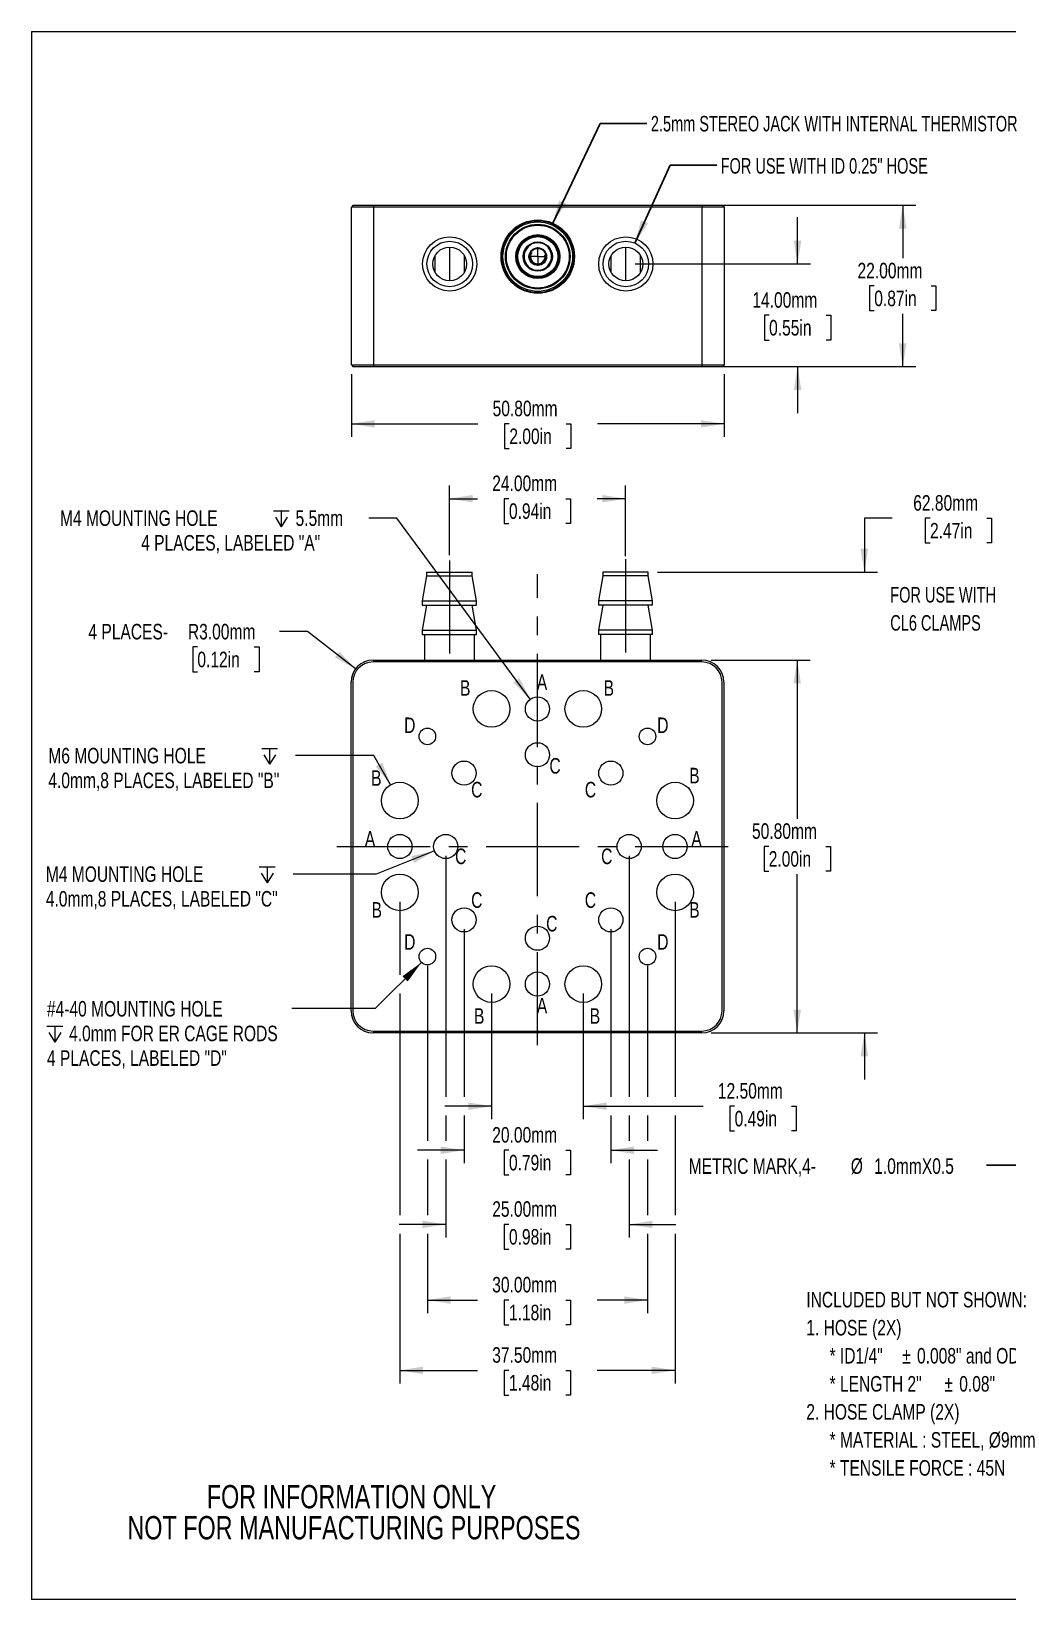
# Model space of a CAD drawing. Header units: millimetres. Extents: x 2 to 278, y 1 to 215.
# Drawn here: x 1.6 to 134.6, y 0.9 to 214.6 of the extents above; entities that cross this region are included whole.
import ezdxf

# ---------------------------------------------------------------- set-up
doc = ezdxf.new("R2010")
doc.units = ezdxf.units.MM
doc.linetypes.add('CENTERX2', pattern=[20.32, 12.7, -2.54, 2.54, -2.54])
doc.styles.add('SLDTEXTSTYLE0', font='TXT', dxfattribs={"width": 0.75})
doc.styles.add('SLDTEXTSTYLE2', font='TXT', dxfattribs={"width": 0.7})
doc.dimstyles.new('SLDDIMSTYLE0', dxfattribs={"dimtxt": 2.116667, "dimasz": 3.175, "dimexe": 0, "dimexo": 0.0625, "dimgap": 0.529167, "dimtad": 0, "dimtih": 1, "dimtoh": 1, "dimrnd": 1e-09, "dimzin": 12, "dimdsep": 46, "dimtxsty": 'SLDTEXTSTYLE0', "dimsah": 1, "dimcen": 0, "dimadec": 0, "dimazin": 3, "dimtfac": 1, "dimtofl": 0, "dimtmove": 0, "dimatfit": 3, "dimfxl": 1, "dimfrac": 2, "dimtolj": 1, "dimtzin": 12, "dimarcsym": 0})
doc.dimstyles.new('SLDDIMSTYLE1', dxfattribs={"dimtxt": 2.116667, "dimasz": 3.175, "dimexe": 0, "dimexo": 0.0625, "dimgap": 0.529167, "dimtad": 0, "dimtih": 1, "dimtoh": 1, "dimrnd": 1e-09, "dimzin": 4, "dimdsep": 46, "dimtxsty": 'SLDTEXTSTYLE0', "dimsah": 1, "dimcen": 0.09, "dimadec": 0, "dimazin": 1, "dimtfac": 1, "dimtofl": 0, "dimtmove": 0, "dimatfit": 3, "dimfxl": 1, "dimfrac": 2, "dimtolj": 1, "dimtzin": 12, "dimarcsym": 0})
doc.dimstyles.new('SLDDIMSTYLE2', dxfattribs={"dimtxt": 2.116667, "dimasz": 3.175, "dimexe": 0, "dimexo": 0.0625, "dimgap": 0.529167, "dimtad": 0, "dimtih": 1, "dimtoh": 1, "dimrnd": 1e-09, "dimzin": 4, "dimdsep": 46, "dimtxsty": 'SLDTEXTSTYLE0', "dimsah": 1, "dimcen": 0.09, "dimadec": 0, "dimazin": 1, "dimtfac": 1, "dimtmove": 0, "dimatfit": 0, "dimfxl": 1, "dimfrac": 2, "dimtolj": 1, "dimtzin": 12, "dimarcsym": 0})
doc.dimstyles.new('SLDDIMSTYLE3', dxfattribs={"dimtxt": 0.18, "dimasz": 3.175, "dimexe": 0, "dimexo": 0.0625, "dimgap": 0, "dimtad": 0, "dimtih": 1, "dimtoh": 1, "dimdec": 0, "dimrnd": 1e-09, "dimzin": 0, "dimdsep": 46, "dimtxsty": 'Standard', "dimsah": 1, "dimcen": 0.09, "dimadec": 0, "dimazin": 0, "dimtfac": 3.175, "dimtdec": 0, "dimtofl": 0, "dimtmove": 0, "dimatfit": 3, "dimfxl": 1, "dimfrac": 2, "dimtolj": 1, "dimtzin": 0, "dimarcsym": 0})
doc.dimstyles.new('SLDDIMSTYLE4', dxfattribs={"dimtxt": 2.116667, "dimasz": 3.175, "dimexe": 0, "dimexo": 0.0625, "dimgap": 0.529167, "dimtad": 0, "dimtih": 1, "dimtoh": 1, "dimrnd": 1e-09, "dimzin": 4, "dimdsep": 46, "dimtxsty": 'SLDTEXTSTYLE0', "dimsah": 1, "dimcen": 0, "dimadec": 0, "dimazin": 1, "dimtfac": 1, "dimtofl": 0, "dimtmove": 0, "dimatfit": 3, "dimfxl": 1, "dimfrac": 2, "dimtolj": 1, "dimtzin": 12, "dimarcsym": 0})

# ---------------------------------------------------------------- blocks, each defined once
blk = doc.blocks.new('SW_NOTE_0')
at = {"color": 0, "linetype": 'Continuous', "lineweight": 0, "attachment_point": 1, "style": 'SLDTEXTSTYLE0'}
for s, insert, char_height in [('INCLUDED BUT NOT SHOWN:', (0, 2.73), 2.1167), ('1. HOSE (2X)', (0, -1.09), 2.1167), ('* ID1/4"', (3.17, -4.92), 2.117), ('%%p', (13.08, -4.92), 2.117), ('0.008" and OD3/8"', (15.09, -4.92), 2.1167), ('%%p', (39.94, -4.92), 2.117), ('0.008"', (41.96, -4.92), 2.117), ('* LENGTH 2"', (3.17, -8.74), 2.1167), ('%%p', (18.82, -8.74), 2.117), ('0.08"', (20.84, -8.74), 2.117), ('2. HOSE CLAMP (2X)', (0, -12.56), 2.1167), ('* MATERIAL : STEEL, Ø9mm', (3.17, -16.38), 2.1167), ('* TENSILE FORCE : 45N', (3.17, -20.2), 2.1167)]:
    blk.add_mtext(s, dxfattribs=dict(at, insert=insert, char_height=char_height))
blk = doc.blocks.new('SW_NOTE_0_3')
at = {"color": 0, "linetype": 'Continuous', "lineweight": 0, "char_height": 3.175, "attachment_point": 2, "style": 'SLDTEXTSTYLE0'}
for s, insert in [('FOR INFORMATION ONLY', (25.05, 4.09)), ('NOT FOR MANUFACTURING PURPOSES', (25.38, -0.14))]:
    blk.add_mtext(s, dxfattribs=dict(at, insert=insert))
blk = doc.blocks.new('SW_NOTE_0_4')
at = {"color": 0, "linetype": 'Continuous', "lineweight": 0, "attachment_point": 1, "style": 'SLDTEXTSTYLE2'}
for s, insert, char_height in [('FOR USE WITH', (-16.3, 4.32), 2.1167), ('CL6 CLAMPS', (-16.3, 0.49), 2.117)]:
    blk.add_mtext(s, dxfattribs=dict(at, insert=insert, char_height=char_height))
blk = doc.blocks.new('SW_NOTE_0_5')
at = {"color": 0, "linetype": 'Continuous', "lineweight": 0, "attachment_point": 1, "style": 'SLDTEXTSTYLE0'}
for s, insert, char_height in [('METRIC MARK,4-', (-40.56, 0.92), 2.1167), ('%%c', (-18.48, 0.92), 2.117), ('1.0mmX0.5', (-15.29, 0.92), 2.117)]:
    blk.add_mtext(s, dxfattribs=dict(at, insert=insert, char_height=char_height))
blk = doc.blocks.new('_D_6')
at = {"color": 8, "linetype": 'Continuous', "lineweight": 0}
for p, q in [((58.54, 143.24), (58.54, 152.73)), ((82.54, 143.11), (82.54, 152.73)), ((58.54, 150.95), (62.39, 150.95)), ((66.66, 150.95), (66.02, 150.95)), ((66.02, 150.95), (66.02, 147.59)), ((74.42, 150.95), (75.07, 150.95)), ((75.07, 150.95), (75.07, 147.59)), ((82.54, 150.95), (78.7, 150.95)), ((66.02, 147.59), (66.66, 147.59)), ((75.07, 147.59), (74.42, 147.59))]:
    blk.add_line(p, q, dxfattribs=at)
at = {"color": 8, "linetype": 'Continuous', "lineweight": 18}
for points in [[(58.54, 150.95), (61.72, 150.44), (61.72, 151.46)], [(82.54, 150.95), (79.37, 151.46), (79.37, 150.44)]]:
    blk.add_solid(points, dxfattribs=at)
at = {"color": 8, "linetype": 'Continuous', "lineweight": 18, "char_height": 2.117, "attachment_point": 1, "style": 'SLDTEXTSTYLE0'}
for s, insert in [('24.00mm', (64.38, 154.11)), ('0.94in', (66.66, 150.32))]:
    blk.add_mtext(s, dxfattribs=dict(at, insert=insert))
blk = doc.blocks.new('_D_7')
at = {"color": 8, "linetype": 'Continuous', "lineweight": 0}
for p, q in [((94.21, 128.95), (107.72, 128.95)), ((105.94, 128.95), (105.94, 107.34)), ((102.06, 103.55), (101.42, 103.55)), ((101.42, 103.55), (101.42, 100.19)), ((109.82, 103.55), (110.47, 103.55)), ((110.47, 103.55), (110.47, 100.19)), ((101.42, 100.19), (102.06, 100.19)), ((105.94, 78.15), (105.94, 99.76)), ((110.47, 100.19), (109.82, 100.19)), ((94.21, 78.15), (107.72, 78.15))]:
    blk.add_line(p, q, dxfattribs=at)
at = {"color": 8, "linetype": 'Continuous', "lineweight": 18}
for points in [[(105.94, 128.95), (105.44, 125.77), (106.45, 125.77)], [(105.94, 78.15), (106.45, 81.32), (105.44, 81.32)]]:
    blk.add_solid(points, dxfattribs=at)
at = {"color": 8, "linetype": 'Continuous', "lineweight": 18, "char_height": 2.117, "attachment_point": 1, "style": 'SLDTEXTSTYLE0'}
for s, insert in [('50.80mm', (99.78, 106.71)), ('2.00in', (102.06, 102.92))]:
    blk.add_mtext(s, dxfattribs=dict(at, insert=insert))
blk = doc.blocks.new('_D_8')
at = {"color": 8, "linetype": 'Continuous', "lineweight": 0}
for p, q in [((118.9, 148.28), (115.09, 148.28)), ((115.09, 148.28), (115.09, 140.95)), ((124.04, 148.28), (123.39, 148.28)), ((123.39, 148.28), (123.39, 144.92)), ((131.79, 148.28), (132.44, 148.28)), ((132.44, 148.28), (132.44, 144.92)), ((123.39, 144.92), (124.04, 144.92)), ((132.44, 144.92), (131.79, 144.92)), ((86.91, 140.95), (116.87, 140.95)), ((94.21, 78.15), (116.87, 78.15)), ((115.09, 78.15), (115.09, 71.8))]:
    blk.add_line(p, q, dxfattribs=at)
at = {"color": 8, "linetype": 'Continuous', "lineweight": 18}
for points in [[(115.09, 140.95), (115.6, 144.12), (114.58, 144.12)], [(115.09, 78.15), (114.58, 74.97), (115.6, 74.97)]]:
    blk.add_solid(points, dxfattribs=at)
at = {"color": 8, "linetype": 'Continuous', "lineweight": 18, "char_height": 2.117, "attachment_point": 1, "style": 'SLDTEXTSTYLE0'}
for s, insert in [('62.80mm', (121.75, 151.44)), ('2.47in', (124.04, 147.65))]:
    blk.add_mtext(s, dxfattribs=dict(at, insert=insert))
blk = doc.blocks.new('_D_9')
at = {"color": 8, "linetype": 'Continuous', "lineweight": 0}
for p, q in [((39.2, 132.85), (35.39, 132.85)), ((45.77, 127.78), (39.2, 132.85)), ((24.2, 130.74), (23.56, 130.74)), ((23.56, 130.74), (23.56, 127.37)), ((31.96, 130.74), (32.6, 130.74)), ((32.6, 130.74), (32.6, 127.37)), ((23.56, 127.37), (24.2, 127.37)), ((32.6, 127.37), (31.96, 127.37))]:
    blk.add_line(p, q, dxfattribs=at)
at = {"color": 8, "linetype": 'Continuous', "lineweight": 18}
blk.add_solid([(45.77, 127.78), (43.56, 130.12), (42.94, 129.32)], dxfattribs=at)
at = {"color": 8, "linetype": 'Continuous', "lineweight": 18, "char_height": 2.117, "attachment_point": 1, "style": 'SLDTEXTSTYLE0'}
for s, insert in [('4 PLACES-', (9.35, 133.89)), ('R3.00mm', (22.91, 133.89)), ('0.12in', (24.2, 130.1))]:
    blk.add_mtext(s, dxfattribs=dict(at, insert=insert))
blk = doc.blocks.new('SW_SYMBOL_HOLE_DEPTH')
at = {"color": 0, "linetype": 'Continuous', "lineweight": 18}
for p, q in [((0, 875), (800, 875)), ((400, 875), (400, 75)), ((100, 555), (400, 75)), ((700, 555), (400, 75))]:
    blk.add_line(p, q, dxfattribs=at)
blk = doc.blocks.new('_D_10')
at = {"color": 8, "linetype": 'Continuous', "lineweight": 0}
for p, q in [((51.39, 148.32), (47.58, 148.32)), ((69.56, 123.63), (51.39, 148.32))]:
    blk.add_line(p, q, dxfattribs=at)
at = {"color": 8, "linetype": 'Continuous', "lineweight": 18}
blk.add_solid([(69.56, 123.63), (68.09, 126.49), (67.27, 125.88)], dxfattribs=at)
at = {"color": 8, "linetype": 'Continuous', "lineweight": 18, "xscale": 0.0027037109, "yscale": 0.0027037109, "zscale": 0.0027037109}
blk.add_blockref('SW_SYMBOL_HOLE_DEPTH', (34.56, 146.93), dxfattribs=at)
at = {"color": 8, "linetype": 'Continuous', "lineweight": 18, "attachment_point": 1, "style": 'SLDTEXTSTYLE0'}
for s, insert, char_height in [('M4 MOUNTING HOLE', (5.48, 149.36), 2.1167), ('5.5mm', (37.58, 149.36), 2.117), ('4 PLACES, LABELED "A"', (16.54, 146), 2.1167)]:
    blk.add_mtext(s, dxfattribs=dict(at, insert=insert, char_height=char_height))
blk = doc.blocks.new('_D_11')
at = {"color": 8, "linetype": 'Continuous', "lineweight": 0}
for p, q in [((48.25, 115.94), (37.58, 115.94)), ((50.54, 111.97), (48.25, 115.94))]:
    blk.add_line(p, q, dxfattribs=at)
at = {"color": 8, "linetype": 'Continuous', "lineweight": 18}
blk.add_solid([(50.54, 111.97), (49.4, 114.97), (48.52, 114.46)], dxfattribs=at)
at = {"color": 8, "linetype": 'Continuous', "lineweight": 18, "xscale": 0.0027037109, "yscale": 0.0027037109, "zscale": 0.0027037109}
blk.add_blockref('SW_SYMBOL_HOLE_DEPTH', (32.97, 114.55), dxfattribs=at)
at = {"color": 8, "linetype": 'Continuous', "lineweight": 18, "char_height": 2.1167, "attachment_point": 1, "style": 'SLDTEXTSTYLE0'}
for s, insert in [('M6 MOUNTING HOLE', (3.89, 116.99)), ('4.0mm,8 PLACES, LABELED "B"', (3.89, 113.62))]:
    blk.add_mtext(s, dxfattribs=dict(at, insert=insert))
blk = doc.blocks.new('_D_12')
at = {"color": 8, "linetype": 'Continuous', "lineweight": 0}
for p, q in [((56.51, 102.94), (48.58, 99.79)), ((48.58, 99.79), (37.24, 99.79))]:
    blk.add_line(p, q, dxfattribs=at)
at = {"color": 8, "linetype": 'Continuous', "lineweight": 18}
blk.add_solid([(56.51, 102.94), (53.37, 102.24), (53.75, 101.3)], dxfattribs=at)
at = {"color": 8, "linetype": 'Continuous', "lineweight": 18, "xscale": 0.0027037109, "yscale": 0.0027037109, "zscale": 0.0027037109}
blk.add_blockref('SW_SYMBOL_HOLE_DEPTH', (32.63, 98.41), dxfattribs=at)
at = {"color": 8, "linetype": 'Continuous', "lineweight": 18, "char_height": 2.1167, "attachment_point": 1, "style": 'SLDTEXTSTYLE0'}
for s, insert in [('M4 MOUNTING HOLE', (3.55, 100.84)), ('4.0mm,8 PLACES, LABELED "C"', (3.55, 97.48))]:
    blk.add_mtext(s, dxfattribs=dict(at, insert=insert))
blk = doc.blocks.new('_D_13')
at = {"color": 8, "linetype": 'Continuous', "lineweight": 0}
for p, q in [((54.74, 87.75), (48.44, 81.45)), ((48.44, 81.45), (37.09, 81.45))]:
    blk.add_line(p, q, dxfattribs=at)
at = {"color": 8, "linetype": 'Continuous', "lineweight": 18}
blk.add_solid([(54.74, 87.75), (52.14, 85.86), (52.86, 85.15)], dxfattribs=at)
at = {"color": 8, "linetype": 'Continuous', "lineweight": 18, "xscale": 0.0027037109, "yscale": 0.0027037109, "zscale": 0.0027037109}
blk.add_blockref('SW_SYMBOL_HOLE_DEPTH', (3.7, 76.69), dxfattribs=at)
at = {"color": 8, "linetype": 'Continuous', "lineweight": 18, "char_height": 2.1167, "attachment_point": 1, "style": 'SLDTEXTSTYLE0'}
for s, insert in [('#4-40 MOUNTING HOLE', (3.7, 82.49)), ('4.0mm FOR ER CAGE RODS', (6.72, 79.13)), ('4 PLACES, LABELED "D"', (3.7, 75.77))]:
    blk.add_mtext(s, dxfattribs=dict(at, insert=insert))
blk = doc.blocks.new('_D_14')
at = {"color": 8, "linetype": 'Continuous', "lineweight": 0}
for p, q in [((64.29, 83.53), (64.29, 66.37)), ((76.79, 83.53), (76.79, 66.37)), ((64.29, 68.15), (57.94, 68.15)), ((76.79, 68.15), (93.14, 68.15)), ((97.41, 68.15), (96.77, 68.15)), ((96.77, 68.15), (96.77, 64.79)), ((105.17, 68.15), (105.81, 68.15)), ((105.81, 68.15), (105.81, 64.79)), ((96.77, 64.79), (97.41, 64.79)), ((105.81, 64.79), (105.17, 64.79))]:
    blk.add_line(p, q, dxfattribs=at)
at = {"color": 8, "linetype": 'Continuous', "lineweight": 18}
for points in [[(64.29, 68.15), (61.12, 68.66), (61.12, 67.64)], [(76.79, 68.15), (79.97, 67.64), (79.97, 68.66)]]:
    blk.add_solid(points, dxfattribs=at)
at = {"color": 8, "linetype": 'Continuous', "lineweight": 18, "char_height": 2.117, "attachment_point": 1, "style": 'SLDTEXTSTYLE0'}
for s, insert in [('12.50mm', (95.13, 71.31)), ('0.49in', (97.41, 67.52))]:
    blk.add_mtext(s, dxfattribs=dict(at, insert=insert))
blk = doc.blocks.new('_D_15')
at = {"color": 8, "linetype": 'Continuous', "lineweight": 0}
for p, q in [((60.54, 92.28), (60.54, 69.42)), ((80.54, 92.28), (80.54, 69.42)), ((60.54, 66.88), (60.54, 60.37)), ((80.54, 66.88), (80.54, 60.37)), ((60.54, 62.15), (54.19, 62.15)), ((66.66, 62.15), (66.02, 62.15)), ((66.02, 62.15), (66.02, 58.79)), ((74.42, 62.15), (75.07, 62.15)), ((75.07, 62.15), (75.07, 58.79)), ((80.54, 62.15), (86.89, 62.15)), ((66.02, 58.79), (66.66, 58.79)), ((75.07, 58.79), (74.42, 58.79))]:
    blk.add_line(p, q, dxfattribs=at)
at = {"color": 8, "linetype": 'Continuous', "lineweight": 18}
for points in [[(60.54, 62.15), (57.37, 62.66), (57.37, 61.64)], [(80.54, 62.15), (83.72, 61.64), (83.72, 62.66)]]:
    blk.add_solid(points, dxfattribs=at)
at = {"color": 8, "linetype": 'Continuous', "lineweight": 18, "char_height": 2.117, "attachment_point": 1, "style": 'SLDTEXTSTYLE0'}
for s, insert in [('20.00mm', (64.38, 65.31)), ('0.79in', (66.66, 61.52))]:
    blk.add_mtext(s, dxfattribs=dict(at, insert=insert))
blk = doc.blocks.new('_D_16')
at = {"color": 8, "linetype": 'Continuous', "lineweight": 0}
for p, q in [((58.04, 102.28), (58.04, 69.42)), ((83.04, 102.28), (83.04, 69.42)), ((58.04, 66.88), (58.04, 63.42)), ((83.04, 66.88), (83.04, 63.42)), ((58.04, 60.88), (58.04, 50.27)), ((83.04, 60.88), (83.04, 50.27)), ((58.04, 52.05), (51.69, 52.05)), ((66.66, 52.05), (66.02, 52.05)), ((66.02, 52.05), (66.02, 48.68)), ((74.42, 52.05), (75.07, 52.05)), ((75.07, 52.05), (75.07, 48.68)), ((83.04, 52.05), (89.39, 52.05)), ((66.02, 48.68), (66.66, 48.68)), ((75.07, 48.68), (74.42, 48.68))]:
    blk.add_line(p, q, dxfattribs=at)
at = {"color": 8, "linetype": 'Continuous', "lineweight": 18}
for points in [[(58.04, 52.05), (54.87, 52.55), (54.87, 51.54)], [(83.04, 52.05), (86.22, 51.54), (86.22, 52.55)]]:
    blk.add_solid(points, dxfattribs=at)
at = {"color": 8, "linetype": 'Continuous', "lineweight": 18, "char_height": 2.117, "attachment_point": 1, "style": 'SLDTEXTSTYLE0'}
for s, insert in [('25.00mm', (64.38, 55.2)), ('0.98in', (66.66, 51.41))]:
    blk.add_mtext(s, dxfattribs=dict(at, insert=insert))
blk = doc.blocks.new('_D_17')
at = {"color": 8, "linetype": 'Continuous', "lineweight": 0}
for p, q in [((55.54, 87.28), (55.54, 63.42)), ((85.54, 87.28), (85.54, 69.42)), ((85.54, 66.88), (85.54, 63.42)), ((55.54, 60.88), (55.54, 53.32)), ((85.54, 60.88), (85.54, 53.32)), ((55.54, 50.78), (55.54, 39.95)), ((85.54, 50.78), (85.54, 39.95)), ((55.54, 41.73), (62.39, 41.73)), ((66.66, 41.73), (66.02, 41.73)), ((66.02, 41.73), (66.02, 38.36)), ((74.42, 41.73), (75.07, 41.73)), ((75.07, 41.73), (75.07, 38.36)), ((85.54, 41.73), (78.7, 41.73)), ((66.02, 38.36), (66.66, 38.36)), ((75.07, 38.36), (74.42, 38.36))]:
    blk.add_line(p, q, dxfattribs=at)
at = {"color": 8, "linetype": 'Continuous', "lineweight": 18}
for points in [[(55.54, 41.73), (58.72, 41.22), (58.72, 42.24)], [(85.54, 41.73), (82.37, 42.24), (82.37, 41.22)]]:
    blk.add_solid(points, dxfattribs=at)
at = {"color": 8, "linetype": 'Continuous', "lineweight": 18, "char_height": 2.117, "attachment_point": 1, "style": 'SLDTEXTSTYLE0'}
for s, insert in [('30.00mm', (64.38, 44.89)), ('1.18in', (66.66, 41.09))]:
    blk.add_mtext(s, dxfattribs=dict(at, insert=insert))
blk = doc.blocks.new('_D_18')
at = {"color": 8, "linetype": 'Continuous', "lineweight": 0}
for p, q in [((51.79, 96.03), (51.79, 86.07)), ((89.29, 96.03), (89.29, 69.42)), ((51.79, 83.53), (51.79, 53.32)), ((89.29, 66.88), (89.29, 53.32)), ((51.79, 50.78), (51.79, 30.37)), ((89.29, 50.78), (89.29, 30.37)), ((51.79, 32.15), (62.39, 32.15)), ((66.66, 32.15), (66.02, 32.15)), ((66.02, 32.15), (66.02, 28.79)), ((74.42, 32.15), (75.07, 32.15)), ((75.07, 32.15), (75.07, 28.79)), ((89.29, 32.15), (78.7, 32.15)), ((66.02, 28.79), (66.66, 28.79)), ((75.07, 28.79), (74.42, 28.79))]:
    blk.add_line(p, q, dxfattribs=at)
at = {"color": 8, "linetype": 'Continuous', "lineweight": 18}
for points in [[(51.79, 32.15), (54.97, 31.64), (54.97, 32.66)], [(89.29, 32.15), (86.12, 32.66), (86.12, 31.64)]]:
    blk.add_solid(points, dxfattribs=at)
at = {"color": 8, "linetype": 'Continuous', "lineweight": 18, "char_height": 2.117, "attachment_point": 1, "style": 'SLDTEXTSTYLE0'}
for s, insert in [('37.50mm', (64.38, 35.31)), ('1.48in', (66.66, 31.52))]:
    blk.add_mtext(s, dxfattribs=dict(at, insert=insert))
blk = doc.blocks.new('SW_CENTERMARKSYMBOL_0')
at = {"color": 0, "linetype": 'Continuous', "lineweight": 18}
for q in [(-1.27, 0), (0, 1.27), (0, -1.27), (1.27, 0)]:
    blk.add_line((0, 0), q, dxfattribs=at)
blk = doc.blocks.new('_D_19')
at = {"color": 7, "linetype": 'Continuous', "lineweight": 0}
for p, q in [((45.19, 167.93), (45.19, 159.38)), ((95.99, 167.93), (95.99, 159.38)), ((45.19, 161.16), (62.44, 161.16)), ((66.71, 161.16), (66.07, 161.16)), ((66.07, 161.16), (66.07, 157.79)), ((74.47, 161.16), (75.11, 161.16)), ((75.11, 161.16), (75.11, 157.79)), ((95.99, 161.16), (78.74, 161.16)), ((66.07, 157.79), (66.71, 157.79)), ((75.11, 157.79), (74.47, 157.79))]:
    blk.add_line(p, q, dxfattribs=at)
at = {"color": 7, "linetype": 'Continuous', "lineweight": 18}
for points in [[(45.19, 161.16), (48.36, 160.65), (48.36, 161.66)], [(95.99, 161.16), (92.81, 161.66), (92.81, 160.65)]]:
    blk.add_solid(points, dxfattribs=at)
at = {"color": 7, "linetype": 'Continuous', "lineweight": 18, "char_height": 2.117, "attachment_point": 1, "style": 'SLDTEXTSTYLE0'}
for s, insert in [('50.80mm', (64.43, 164.31)), ('2.00in', (66.71, 160.52))]:
    blk.add_mtext(s, dxfattribs=dict(at, insert=insert))
blk = doc.blocks.new('_D_20')
at = {"color": 7, "linetype": 'Continuous', "lineweight": 0}
for p, q in [((105.99, 182.95), (105.99, 189.3)), ((83.86, 182.95), (107.77, 182.95)), ((102.11, 175.95), (101.47, 175.95)), ((101.47, 175.95), (101.47, 172.58)), ((109.87, 175.95), (110.51, 175.95)), ((110.51, 175.95), (110.51, 172.58)), ((101.47, 172.58), (102.11, 172.58)), ((110.51, 172.58), (109.87, 172.58)), ((94.26, 168.95), (107.77, 168.95)), ((105.99, 168.95), (105.99, 162.6))]:
    blk.add_line(p, q, dxfattribs=at)
at = {"color": 7, "linetype": 'Continuous', "lineweight": 18}
for points in [[(105.99, 182.95), (106.5, 186.12), (105.48, 186.12)], [(105.99, 168.95), (105.48, 165.77), (106.5, 165.77)]]:
    blk.add_solid(points, dxfattribs=at)
at = {"color": 7, "linetype": 'Continuous', "lineweight": 18, "char_height": 2.117, "attachment_point": 1, "style": 'SLDTEXTSTYLE0'}
for s, insert in [('14.00mm', (99.83, 179.1)), ('0.55in', (102.11, 175.31))]:
    blk.add_mtext(s, dxfattribs=dict(at, insert=insert))
blk = doc.blocks.new('_D_21')
at = {"color": 7, "linetype": 'Continuous', "lineweight": 0}
for p, q in [((94.26, 190.95), (122.1, 190.95)), ((120.32, 190.95), (120.32, 183.74)), ((116.44, 179.95), (115.8, 179.95)), ((115.8, 179.95), (115.8, 176.58)), ((124.2, 179.95), (124.84, 179.95)), ((124.84, 179.95), (124.84, 176.58)), ((115.8, 176.58), (116.44, 176.58)), ((120.32, 168.95), (120.32, 176.15)), ((124.84, 176.58), (124.2, 176.58)), ((97.01, 168.95), (122.1, 168.95))]:
    blk.add_line(p, q, dxfattribs=at)
at = {"color": 7, "linetype": 'Continuous', "lineweight": 18}
for points in [[(120.32, 190.95), (119.81, 187.77), (120.83, 187.77)], [(120.32, 168.95), (120.83, 172.12), (119.81, 172.12)]]:
    blk.add_solid(points, dxfattribs=at)
at = {"color": 7, "linetype": 'Continuous', "lineweight": 18, "char_height": 2.117, "attachment_point": 1, "style": 'SLDTEXTSTYLE0'}
for s, insert in [('22.00mm', (114.16, 183.1)), ('0.87in', (116.44, 179.31))]:
    blk.add_mtext(s, dxfattribs=dict(at, insert=insert))

msp = doc.modelspace()

# ---------------------------------------------------------------- linework, layer by layer
at = {"color": 7, "linetype": 'Continuous', "lineweight": 18}
for p, q in [((1.579, 214.645), (277.989, 214.645)), ((1.579, 214.645), (1.579, 0.903)), ((45.439, 190.945), (45.189, 190.695)), ((45.189, 169.195), (45.189, 190.695)), ((48.189, 190.695), (45.189, 190.695)), ((45.439, 190.945), (48.189, 190.945)), ((48.189, 190.945), (92.989, 190.945)), ((48.189, 190.945), (48.189, 190.695)), ((48.189, 190.695), (48.189, 169.195)), ((92.989, 190.695), (48.189, 190.695)), ((92.989, 190.945), (95.739, 190.945)), ((92.989, 190.945), (92.989, 190.695)), ((92.989, 169.195), (92.989, 190.695)), ((95.989, 190.695), (92.989, 190.695)), ((95.739, 190.945), (95.989, 190.695)), ((95.989, 190.695), (95.989, 169.195)), ((56.589, 181.809), (56.589, 184.081)), ((58.589, 180.645), (58.589, 185.245)), ((60.589, 181.809), (60.589, 184.081)), ((80.589, 181.809), (80.589, 184.081)), ((82.589, 180.645), (82.589, 185.245)), ((84.589, 181.809), (84.589, 184.081)), ((45.189, 169.195), (48.189, 169.195)), ((45.189, 169.195), (45.439, 168.945)), ((48.189, 168.945), (45.439, 168.945)), ((48.189, 169.195), (92.989, 169.195)), ((48.189, 169.195), (48.189, 168.945)), ((92.989, 168.945), (48.189, 168.945)), ((92.989, 169.195), (92.989, 168.945)), ((92.989, 169.195), (95.989, 169.195)), ((95.739, 168.945), (92.989, 168.945)), ((95.989, 169.195), (95.739, 168.945)), ((55.443, 140.45), (54.843, 137.047)), ((55.443, 140.95), (55.443, 140.45)), ((55.443, 140.95), (61.643, 140.95)), ((55.443, 140.45), (61.643, 140.45)), ((61.643, 140.45), (61.643, 140.95)), ((62.243, 137.047), (61.643, 140.45)), ((79.443, 140.45), (78.843, 137.047)), ((79.443, 140.95), (79.443, 140.45)), ((85.643, 140.95), (79.443, 140.95)), ((85.643, 140.45), (79.443, 140.45)), ((85.643, 140.45), (85.643, 140.95)), ((86.243, 137.047), (85.643, 140.45)), ((54.843, 137.047), (54.843, 136.45)), ((54.843, 137.047), (62.243, 137.047)), ((62.243, 136.45), (62.243, 137.047)), ((78.843, 137.047), (78.843, 136.45)), ((86.243, 137.047), (78.843, 137.047)), ((86.243, 136.45), (86.243, 137.047)), ((55.443, 136.45), (54.843, 133.047)), ((54.843, 136.45), (62.243, 136.45)), ((62.243, 133.047), (61.643, 136.45)), ((79.443, 136.45), (78.843, 133.047)), ((86.243, 136.45), (78.843, 136.45)), ((86.243, 133.047), (85.643, 136.45)), ((54.843, 133.047), (54.843, 132.45)), ((54.843, 133.047), (62.243, 133.047)), ((62.243, 132.45), (62.243, 133.047)), ((78.843, 133.047), (78.843, 132.45)), ((86.243, 133.047), (78.843, 133.047)), ((86.243, 132.45), (86.243, 133.047)), ((55.143, 132.45), (55.143, 128.95)), ((61.943, 128.95), (61.943, 132.45)), ((79.143, 132.45), (79.143, 128.95)), ((85.943, 128.95), (85.943, 132.45)), ((48.143, 128.95), (92.943, 128.95)), ((92.943, 128.7), (48.143, 128.7)), ((45.143, 81.15), (45.143, 125.95)), ((45.393, 125.95), (45.393, 81.15)), ((95.693, 81.15), (95.693, 125.95)), ((95.943, 125.95), (95.943, 81.15)), ((48.143, 78.4), (92.943, 78.4)), ((92.943, 78.15), (48.143, 78.15)), ((277.989, 0.903), (1.579, 0.903))]:
    msp.add_line(p, q, dxfattribs=at)
at = {"color": 8, "linetype": 'CENTERX2', "lineweight": 18}
for p, q in [((58.543, 142.54), (58.543, 128.95)), ((82.543, 142.702), (82.543, 128.95)), ((70.543, 76.459), (70.543, 140.67)), ((43.213, 103.55), (97.525, 103.55))]:
    msp.add_line(p, q, dxfattribs=at)
at = {"color": 144, "linetype": 'Continuous', "lineweight": 18}
for p, q in [((54.843, 132.45), (62.243, 132.45)), ((86.243, 132.45), (78.843, 132.45))]:
    msp.add_line(p, q, dxfattribs=at)
at = {"color": 7, "linetype": 'Continuous', "lineweight": 18}
for centre, radius in [((70.589, 183.945), 5), ((70.589, 183.945), 4.9), ((70.587, 183.947), 4.738), ((70.589, 183.945), 4.4), ((70.587, 183.947), 4.282), ((58.589, 182.945), 3.7), ((58.589, 182.945), 3.1), ((70.589, 183.945), 3), ((70.587, 183.947), 2.92), ((70.589, 183.945), 2.8), ((70.587, 183.947), 2.725), ((82.589, 182.945), 3.7), ((82.589, 182.945), 3.1), ((58.589, 182.945), 2.3), ((70.589, 183.945), 2), ((70.587, 183.947), 1.926), ((70.589, 183.945), 1.2), ((70.587, 183.947), 1.117), ((82.589, 182.945), 2.3), ((64.293, 122.3), 2.5), ((76.793, 122.3), 2.5), ((70.543, 122.3), 1.65), ((55.543, 118.55), 1.13), ((70.543, 116.05), 1.65), ((85.543, 118.55), 1.13), ((60.543, 113.55), 1.65), ((80.543, 113.55), 1.65), ((51.793, 109.8), 2.5), ((89.293, 109.8), 2.5), ((51.793, 103.55), 1.65), ((58.043, 103.55), 1.65), ((83.043, 103.55), 1.65), ((89.293, 103.55), 1.65), ((51.793, 97.3), 2.5), ((89.293, 97.3), 2.5), ((60.543, 93.55), 1.65), ((80.543, 93.55), 1.65), ((70.543, 91.05), 1.65), ((55.543, 88.55), 1.13), ((85.543, 88.55), 1.13), ((64.293, 84.8), 2.5), ((70.543, 84.8), 1.65), ((76.793, 84.8), 2.5)]:
    msp.add_circle(centre, radius, dxfattribs=at)
for centre, radius, start, end in [((70.587, 183.947), 1.862, 118.5407, 180), ((70.587, 183.947), 1.862, 180, 41.28194), ((70.587, 183.947), 0.989, 145.89268, 180), ((70.587, 183.947), 0.989, 180, 15.31102), ((48.143, 125.95), 3, 90, 180), ((48.143, 125.95), 2.75, 90, 180), ((92.943, 125.95), 3, 0, 90), ((92.943, 125.95), 2.75, 0, 90), ((48.143, 81.15), 3, 180, 270), ((48.143, 81.15), 2.75, 180, 270), ((92.943, 81.15), 2.75, 270, 0), ((92.943, 81.15), 3, 270, 0)]:
    msp.add_arc(centre, radius, start, end, dxfattribs=at)

# ---------------------------------------------------------------- block references
at = {"color": 7, "linetype": 'Continuous', "lineweight": 0}
for name, p in [('SW_CENTERMARKSYMBOL_0', (70.587, 183.947)), ('SW_NOTE_0', (107.178, 40.117)), ('SW_NOTE_0_3', (20.159, 12.434))]:
    msp.add_blockref(name, p, dxfattribs=at)
at = {"color": 8, "linetype": 'Continuous', "lineweight": 0}
for name, p in [('SW_NOTE_0_4', (134.921, 134.597)), ('SW_NOTE_0_5', (131.723, 60.132))]:
    msp.add_blockref(name, p, dxfattribs=at)

# ---------------------------------------------------------------- texts
at = {"color": 7, "linetype": 'Continuous', "lineweight": 0, "char_height": 2.11667, "attachment_point": 1, "style": 'SLDTEXTSTYLE2'}
for s, insert in [('2.5mm STEREO JACK WITH INTERNAL THERMISTOR', (85.996, 203.123)), ('FOR USE WITH ID 0.25" HOSE', (95.511, 197.372))]:
    msp.add_mtext(s, dxfattribs=dict(at, insert=insert))
at = {"color": 8, "linetype": 'Continuous', "lineweight": 0, "char_height": 2.117, "attachment_point": 1, "style": 'SLDTEXTSTYLE0'}
for s, insert in [('B', (59.994, 126.215)), ('A', (70.461, 127.006)), ('B', (79.559, 126.215)), ('D', (52.377, 121.133)), ('D', (86.865, 121.133)), ('C', (72.175, 115.604)), ('B', (47.874, 113.935)), ('B', (91.228, 114.273)), ('C', (61.512, 112.358)), ('C', (76.999, 112.358)), ('A', (47.02, 105.655)), ('A', (91.51, 105.655)), ('C', (59.32, 103.267)), ('C', (79.221, 103.267)), ('C', (61.512, 97.306)), ('C', (76.999, 97.306)), ('B', (47.938, 95.97)), ('C', (71.732, 94.094)), ('B', (91.228, 95.97)), ('D', (52.377, 91.6)), ('D', (86.865, 91.6)), ('B', (61.897, 81.506)), ('A', (70.461, 82.922)), ('B', (77.673, 81.506))]:
    msp.add_mtext(s, dxfattribs=dict(at, insert=insert))

# ---------------------------------------------------------------- dimensions: what is measured, and where the dimension line sits
at = {"color": 7, "linetype": 'Continuous', "lineweight": 18}
for base, p1, p2, dimstyle, picture, middle in [((120.319, 168.945), (92.989, 190.945), (95.739, 168.945), 'SLDDIMSTYLE1', '_D_21', (120.319, 179.945)), ((105.989, 168.945), (82.589, 182.945), (92.989, 168.945), 'SLDDIMSTYLE2', '_D_20', (105.989, 175.945))]:
    dim = msp.add_linear_dim(base=base, p1=p1, p2=p2, angle=90, dimstyle=dimstyle, dxfattribs=at)
    dim.commit()
    dim.dimension.update_dxf_attribs({"geometry": picture, "text_midpoint": middle, "dimtype": 160})
dim = msp.add_linear_dim(base=(95.989, 161.157), p1=(45.189, 169.195), p2=(95.989, 169.195), dimstyle='SLDDIMSTYLE1', dxfattribs=at)
dim.commit()
dim.dimension.update_dxf_attribs({"geometry": '_D_19', "text_midpoint": (70.589, 161.157), "dimtype": 160})
at = {"color": 8, "linetype": 'Continuous', "lineweight": 18}
for base, p1, p2, dimstyle, picture, middle in [((58.543, 150.95), (82.543, 141.836), (58.543, 141.971), 'SLDDIMSTYLE1', '_D_6', (70.543, 150.95)), ((83.043, 52.046), (58.043, 103.55), (83.043, 103.55), 'SLDDIMSTYLE2', '_D_16', (70.543, 52.046)), ((51.793, 32.15), (89.293, 97.3), (51.793, 97.3), 'SLDDIMSTYLE1', '_D_18', (70.543, 32.15)), ((80.543, 62.15), (60.543, 93.55), (80.543, 93.55), 'SLDDIMSTYLE2', '_D_15', (70.543, 62.15)), ((85.543, 41.728), (55.543, 88.55), (85.543, 88.55), 'SLDDIMSTYLE1', '_D_17', (70.543, 41.728)), ((76.793, 68.15), (64.293, 84.8), (76.793, 84.8), 'SLDDIMSTYLE2', '_D_14', (101.292, 68.15))]:
    dim = msp.add_linear_dim(base=base, p1=p1, p2=p2, dimstyle=dimstyle, dxfattribs=at)
    dim.commit()
    dim.dimension.update_dxf_attribs({"geometry": picture, "text_midpoint": middle, "dimtype": 160})
for base, p2, dimstyle, picture, middle in [((115.092, 140.95), (85.643, 140.95), 'SLDDIMSTYLE2', '_D_8', (115.092, 148.281)), ((105.943, 128.95), (92.943, 128.95), 'SLDDIMSTYLE1', '_D_7', (105.943, 103.55))]:
    dim = msp.add_linear_dim(base=base, p1=(92.943, 78.15), p2=p2, angle=90, dimstyle=dimstyle, dxfattribs=at)
    dim.commit()
    dim.dimension.update_dxf_attribs({"geometry": picture, "text_midpoint": middle, "dimtype": 160})
for p1, p2, text, picture, middle in [((71.521, 120.971), (69.565, 123.629), 'M4 MOUNTING HOLE {\\fGDT;x}5.5mm\\P4 PLACES, LABELED "A"', '_D_10', (26.132, 148.317)), ((53.043, 107.635), (50.543, 111.965), 'M6 MOUNTING HOLE {\\fGDT;x}\\P4.0mm,8 PLACES, LABELED "B"', '_D_11', (23.766, 115.942)), ((59.577, 104.159), (56.509, 102.941), 'M4 MOUNTING HOLE {\\fGDT;x}\\P4.0mm,8 PLACES, LABELED "C"', '_D_12', (23.766, 99.794)), ((56.342, 89.349), (54.744, 87.751), '#4-40 MOUNTING HOLE\\P{\\fGDT;x}4.0mm FOR ER CAGE RODS\\P4 PLACES, LABELED "D"', '_D_13', (23.766, 81.447))]:
    dim = msp.add_diameter_dim_2p(p1=p1, p2=p2, text=text, dimstyle='SLDDIMSTYLE0', override={"dimpost": '<>'}, dxfattribs=at)
    dim.commit()
    dim.dimension.update_dxf_attribs({"geometry": picture, "text_midpoint": middle, "dimtype": 163})
dim = msp.add_radius_dim(center=(48.143, 125.95), mpoint=(45.767, 127.782), text='4 PLACES-<>', dimstyle='SLDDIMSTYLE4', dxfattribs=at)
dim.commit()
dim.dimension.update_dxf_attribs({"geometry": '_D_9', "text_midpoint": (22.371, 132.847), "dimtype": 164})

# ---------------------------------------------------------------- leaders
at = {"color": 7, "linetype": 'Continuous', "lineweight": 0}
for points in [[(72.627, 188.511), (79.08, 202.084), (85.43, 202.084)], [(83.829, 185.786), (88.621, 196.407), (94.971, 196.407)]]:
    msp.add_leader(points, dimstyle='SLDDIMSTYLE3', dxfattribs=at)
at = {"color": 8, "linetype": 'Continuous', "lineweight": 0}
msp.add_leader([(141.266, 90.565), (138.073, 60.132), (131.723, 60.132)], dimstyle='SLDDIMSTYLE3', dxfattribs=at)

doc.saveas('drawing.dxf')
